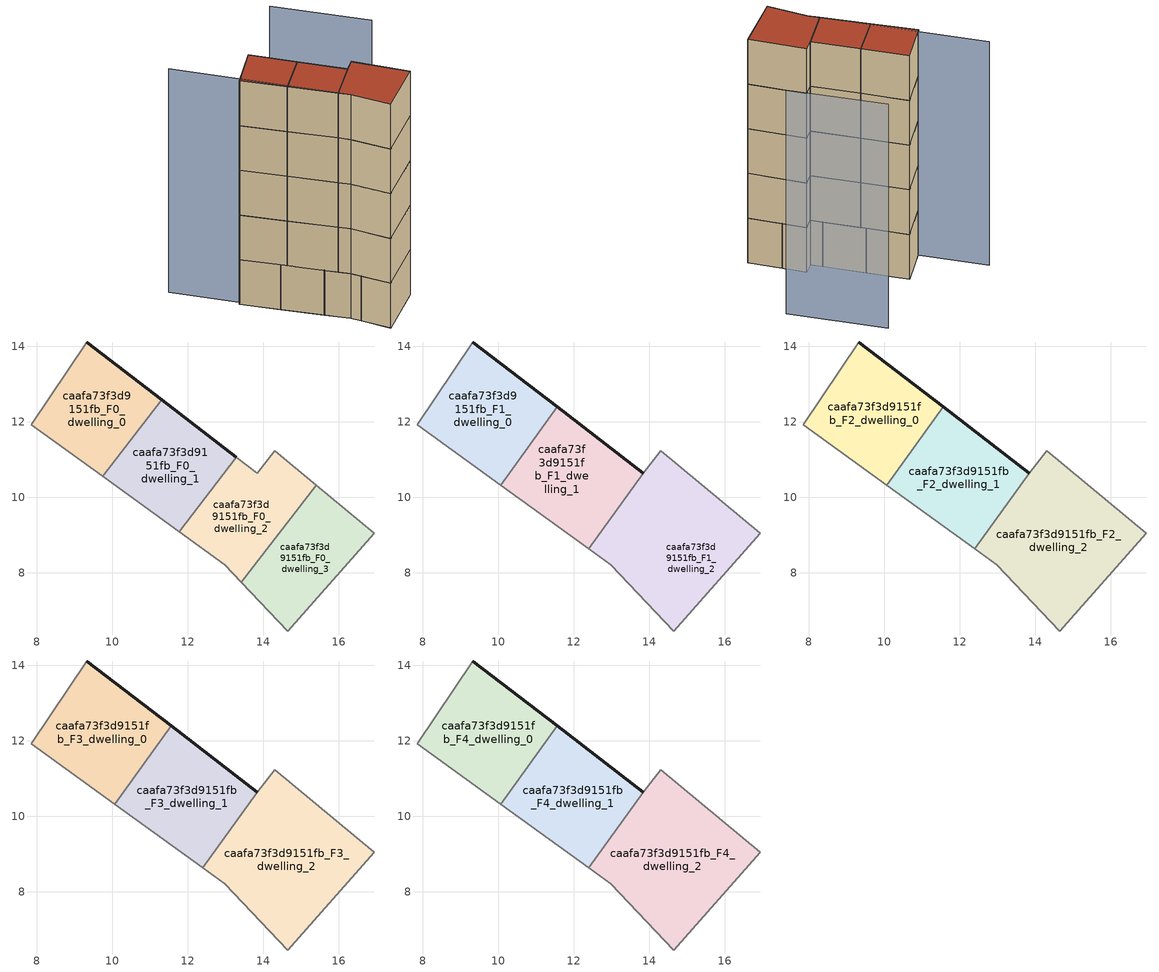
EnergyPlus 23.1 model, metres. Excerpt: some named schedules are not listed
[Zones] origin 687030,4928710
caafa73f3d9151fb_F0_dwelling_0
 floor ground (EU_floor_Construction): 9.76,10.55 11.32,12.58 9.33,14.12 7.86,11.92 z0
 wall outside (EU_wall_Construction): 9.33,14.12 11.32,12.58 z0:3
 wall to caafa73f3d9151fb_F0_dwelling_1 (EU_wall_Construction): 11.32,12.58 9.76,10.55 z0:3
 wall adiabatic (EU_wall_Construction): 9.76,10.55 7.86,11.92 9.33,14.12 z0:3
caafa73f3d9151fb_F0_dwelling_1
 floor ground (EU_floor_Construction): 11.78,9.09 13.29,11.06 11.32,12.58 9.76,10.55 z0
 wall outside (EU_wall_Construction): 11.32,12.58 13.29,11.06 z0:3
 wall to caafa73f3d9151fb_F0_dwelling_2 (EU_wall_Construction): 13.29,11.06 11.78,9.09 z0:3
 wall adiabatic (EU_wall_Construction): 11.78,9.09 9.76,10.55 z0:3
caafa73f3d9151fb_F0_dwelling_2
 floor ground (EU_floor_Construction): 13.43,7.75 15.41,10.32 14.31,11.23 13.84,10.63 13.29,11.06 11.78,9.09 12.98,8.21 z0
 wall adiabatic (EU_wall_Construction): 13.43,7.75 12.98,8.21 11.78,9.09 / 13.29,11.06 13.84,10.63 14.31,11.23 15.41,10.32 z0:3
 wall to caafa73f3d9151fb_F0_dwelling_3 (EU_wall_Construction): 15.41,10.32 13.43,7.75 z0:3
caafa73f3d9151fb_F0_dwelling_3
 floor ground (EU_floor_Construction): 14.66,6.46 16.94,9.05 15.41,10.32 13.43,7.75 z0
 wall adiabatic (EU_wall_Construction): 15.41,10.32 16.94,9.05 14.66,6.46 13.43,7.75 z0:3
caafa73f3d9151fb_F1_dwelling_0
 floor to caafa73f3d9151fb_F0_dwelling_0 (EU_floor_Construction): 9.76,10.55 11.32,12.58 9.33,14.12 7.86,11.92 z3
 floor to caafa73f3d9151fb_F0_dwelling_1 (EU_floor_Construction): 10.07,10.33 11.56,12.39 11.32,12.58 9.76,10.55 z3
 wall outside (EU_wall_Construction): 9.33,14.12 11.56,12.39 z3:6
 wall to caafa73f3d9151fb_F1_dwelling_1 (EU_wall_Construction): 11.56,12.39 10.07,10.33 z3:6
 wall adiabatic (EU_wall_Construction): 10.07,10.33 7.86,11.92 9.33,14.12 z3:6
caafa73f3d9151fb_F1_dwelling_1
 floor to caafa73f3d9151fb_F0_dwelling_1 (EU_floor_Construction): 11.78,9.09 13.29,11.06 11.56,12.39 10.07,10.33 z3
 floor to caafa73f3d9151fb_F0_dwelling_2 (EU_floor_Construction): 12.4,8.64 13.84,10.63 13.29,11.06 11.78,9.09 z3
 wall outside (EU_wall_Construction): 11.56,12.39 13.84,10.63 z3:6
 wall to caafa73f3d9151fb_F1_dwelling_2 (EU_wall_Construction): 13.84,10.63 12.4,8.64 z3:6
 wall adiabatic (EU_wall_Construction): 12.4,8.64 10.07,10.33 z3:6
caafa73f3d9151fb_F1_dwelling_2
 floor to caafa73f3d9151fb_F0_dwelling_2 (EU_floor_Construction): 13.43,7.75 15.4,10.32 14.31,11.23 13.84,10.63 12.4,8.64 12.98,8.21 z3
 floor to caafa73f3d9151fb_F0_dwelling_3 (EU_floor_Construction): 14.66,6.46 16.94,9.05 15.4,10.32 13.43,7.75 z3
 wall adiabatic (EU_wall_Construction): 13.84,10.63 14.31,11.23 16.94,9.05 14.66,6.46 12.98,8.21 12.4,8.64 z3:6
caafa73f3d9151fb_F2_dwelling_0
 floor to caafa73f3d9151fb_F1_dwelling_0 (EU_floor_Construction): 10.07,10.33 11.56,12.39 9.33,14.12 7.86,11.92 z6
 wall outside (EU_wall_Construction): 9.33,14.12 11.56,12.39 z6:9
 wall to caafa73f3d9151fb_F2_dwelling_1 (EU_wall_Construction): 11.56,12.39 10.07,10.33 z6:9
 wall adiabatic (EU_wall_Construction): 10.07,10.33 7.86,11.92 9.33,14.12 z6:9
caafa73f3d9151fb_F2_dwelling_1
 floor to caafa73f3d9151fb_F1_dwelling_1 (EU_floor_Construction): 12.4,8.64 13.84,10.63 11.56,12.39 10.07,10.33 z6
 wall outside (EU_wall_Construction): 11.56,12.39 13.84,10.63 z6:9
 wall to caafa73f3d9151fb_F2_dwelling_2 (EU_wall_Construction): 13.84,10.63 12.4,8.64 z6:9
 wall adiabatic (EU_wall_Construction): 12.4,8.64 10.07,10.33 z6:9
caafa73f3d9151fb_F2_dwelling_2
 floor to caafa73f3d9151fb_F1_dwelling_2 (EU_floor_Construction): 14.66,6.46 16.94,9.05 14.31,11.23 13.84,10.63 12.4,8.64 12.98,8.21 z6
 wall adiabatic (EU_wall_Construction): 13.84,10.63 14.31,11.23 16.94,9.05 14.66,6.46 12.98,8.21 12.4,8.64 z6:9
caafa73f3d9151fb_F3_dwelling_0
 floor to caafa73f3d9151fb_F2_dwelling_0 (EU_floor_Construction): 10.07,10.33 11.56,12.39 9.33,14.12 7.86,11.92 z9
 wall outside (EU_wall_Construction): 9.33,14.12 11.56,12.39 z9:12
 wall to caafa73f3d9151fb_F3_dwelling_1 (EU_wall_Construction): 11.56,12.39 10.07,10.33 z9:12
 wall adiabatic (EU_wall_Construction): 10.07,10.33 7.86,11.92 9.33,14.12 z9:12
caafa73f3d9151fb_F3_dwelling_1
 floor to caafa73f3d9151fb_F2_dwelling_1 (EU_floor_Construction): 12.4,8.64 13.84,10.63 11.56,12.39 10.07,10.33 z9
 wall outside (EU_wall_Construction): 11.56,12.39 13.84,10.63 z9:12
 wall to caafa73f3d9151fb_F3_dwelling_2 (EU_wall_Construction): 13.84,10.63 12.4,8.64 z9:12
 wall adiabatic (EU_wall_Construction): 12.4,8.64 10.07,10.33 z9:12
caafa73f3d9151fb_F3_dwelling_2
 floor to caafa73f3d9151fb_F2_dwelling_2 (EU_floor_Construction): 14.66,6.46 16.94,9.05 14.31,11.23 13.84,10.63 12.4,8.64 12.98,8.21 z9
 wall adiabatic (EU_wall_Construction): 13.84,10.63 14.31,11.23 16.94,9.05 14.66,6.46 12.98,8.21 12.4,8.64 z9:12
caafa73f3d9151fb_F4_dwelling_0
 floor to caafa73f3d9151fb_F3_dwelling_0 (EU_floor_Construction): 10.07,10.33 11.56,12.39 9.33,14.12 7.86,11.92 z12
 wall outside (EU_wall_Construction): 9.33,14.12 11.56,12.39 z12:15
 wall to caafa73f3d9151fb_F4_dwelling_1 (EU_wall_Construction): 11.56,12.39 10.07,10.33 z12:15
 wall adiabatic (EU_wall_Construction): 10.07,10.33 7.86,11.92 9.33,14.12 z12:15
 roof outside (EU_roof_Construction): 11.56,12.39 10.07,10.33 7.86,11.92 9.33,14.12 z15
caafa73f3d9151fb_F4_dwelling_1
 floor to caafa73f3d9151fb_F3_dwelling_1 (EU_floor_Construction): 12.4,8.64 13.84,10.63 11.56,12.39 10.07,10.33 z12
 wall outside (EU_wall_Construction): 11.56,12.39 13.84,10.63 z12:15
 wall to caafa73f3d9151fb_F4_dwelling_2 (EU_wall_Construction): 13.84,10.63 12.4,8.64 z12:15
 wall adiabatic (EU_wall_Construction): 12.4,8.64 10.07,10.33 z12:15
 roof outside (EU_roof_Construction): 13.84,10.63 12.4,8.64 10.07,10.33 11.56,12.39 z15
caafa73f3d9151fb_F4_dwelling_2
 floor to caafa73f3d9151fb_F3_dwelling_2 (EU_floor_Construction): 14.66,6.46 16.94,9.05 14.31,11.23 13.84,10.63 12.4,8.64 12.98,8.21 z12
 wall adiabatic (EU_wall_Construction): 13.84,10.63 14.31,11.23 16.94,9.05 14.66,6.46 12.98,8.21 12.4,8.64 z12:15
 roof outside (EU_roof_Construction): 16.94,9.05 14.66,6.46 12.98,8.21 12.4,8.64 13.84,10.63 14.31,11.23 z15
shading: 4.74,14.57 12.98,8.22 / 16.96,14.5 12.34,18.04 z0:15
[Building]
EU S2 Campaign: North Axis=0; Terrain=City; Solar Distribution=FullExterior
[Site:Location]
Bologna: Latitude=44.5; Longitude=11.25; Time Zone=1; Elevation=37
[SizingPeriod:WeatherFileDays]
AnnualSizingPeriod: Begin Month=1; Begin Day of Month=1; End Month=12; End Day of Month=31; Day of Week for Start Day=Monday; Use Weather File Daylight Saving Period=No; Use Weather File Rain and Snow Indicators=No
[MATERIAL]
EU_InternalMass_Material: Roughness=MediumRough; Thickness=0.1; Conductivity=1; Density=1800; Specific Heat=900; Thermal Absorptance=0.9; Solar Absorptance=0.7; Visible Absorptance=0.7
[MATERIAL:NOMASS] Roughness=MediumRough; Thermal Absorptance=0.9; Solar Absorptance=0.7; Visible Absorptance=0.7
Name | Thermal Resistance
EU_wall_NoMass | 0.905828
EU_roof_NoMass | 0.37593
EU_floor_NoMass | 0.67114
[CONSTRUCTION]
EU_wall_Construction: EU_wall_NoMass
EU_roof_Construction: EU_roof_NoMass
EU_floor_Construction: EU_floor_NoMass
EU_InternalMass_Construction: EU_InternalMass_Material
[ZONE] Type=1; Multiplier=1; Ceiling Height=autocalculate; Floor Area=autocalculate; Part of Total Floor Area=Yes
Name | Volume
caafa73f3d9151fb_F0_dwelling_0; caafa73f3d9151fb_F0_dwelling_2 | 18.8723
caafa73f3d9151fb_F1_dwelling_0; caafa73f3d9151fb_F2_dwelling_0; caafa73f3d9151fb_F3_dwelling_0; caafa73f3d9151fb_F4_dwelling_0 | 21.5332
caafa73f3d9151fb_F0_dwelling_1 | 18.8672
caafa73f3d9151fb_F1_dwelling_1; caafa73f3d9151fb_F2_dwelling_1; caafa73f3d9151fb_F3_dwelling_1; caafa73f3d9151fb_F4_dwelling_1 | 21.6533
caafa73f3d9151fb_F1_dwelling_2; caafa73f3d9151fb_F2_dwelling_2; caafa73f3d9151fb_F3_dwelling_2; caafa73f3d9151fb_F4_dwelling_2 | 32.2859
caafa73f3d9151fb_F0_dwelling_3 | 18.8708
[INTERNALMASS] Construction=EU_InternalMass_Construction
Name | Zone or ZoneList | Surface Area
caafa73f3d9151fb_F0_dwelling_0_EU_InternalMass | caafa73f3d9151fb_F0_dwelling_0 | 6.29068
caafa73f3d9151fb_F0_dwelling_1_EU_InternalMass | caafa73f3d9151fb_F0_dwelling_1 | 6.2892
caafa73f3d9151fb_F0_dwelling_2_EU_InternalMass | caafa73f3d9151fb_F0_dwelling_2 | 6.29066
caafa73f3d9151fb_F0_dwelling_3_EU_InternalMass | caafa73f3d9151fb_F0_dwelling_3 | 6.28983
caafa73f3d9151fb_F1_dwelling_0_EU_InternalMass | caafa73f3d9151fb_F1_dwelling_0 | 7.17807
caafa73f3d9151fb_F1_dwelling_1_EU_InternalMass | caafa73f3d9151fb_F1_dwelling_1 | 7.21761
caafa73f3d9151fb_F1_dwelling_2_EU_InternalMass | caafa73f3d9151fb_F1_dwelling_2 | 10.7621
caafa73f3d9151fb_F2_dwelling_0_EU_InternalMass | caafa73f3d9151fb_F2_dwelling_0 | 7.17807
caafa73f3d9151fb_F2_dwelling_1_EU_InternalMass | caafa73f3d9151fb_F2_dwelling_1 | 7.21761
caafa73f3d9151fb_F2_dwelling_2_EU_InternalMass | caafa73f3d9151fb_F2_dwelling_2 | 10.7621
caafa73f3d9151fb_F3_dwelling_0_EU_InternalMass | caafa73f3d9151fb_F3_dwelling_0 | 7.17807
caafa73f3d9151fb_F3_dwelling_1_EU_InternalMass | caafa73f3d9151fb_F3_dwelling_1 | 7.21761
caafa73f3d9151fb_F3_dwelling_2_EU_InternalMass | caafa73f3d9151fb_F3_dwelling_2 | 10.7621
caafa73f3d9151fb_F4_dwelling_0_EU_InternalMass | caafa73f3d9151fb_F4_dwelling_0 | 7.17807
caafa73f3d9151fb_F4_dwelling_1_EU_InternalMass | caafa73f3d9151fb_F4_dwelling_1 | 7.21761
caafa73f3d9151fb_F4_dwelling_2_EU_InternalMass | caafa73f3d9151fb_F4_dwelling_2 | 10.7621
[OTHEREQUIPMENT] Fuel Type=Electricity; Design Level Calculation Method=Watts/Area; Power per Zone Floor Area=1; Fraction Latent=0; Fraction Radiant=0; Fraction Lost=0; Carbon Dioxide Generation Rate=0; EndUse Subcategory=EU_Step8_InternalGains
Name | Zone or ZoneList or Space or SpaceList | Schedule
EU_Step8_InternalGain_caafa73f3d9151fb_F0_dwelling_0_f000 | caafa73f3d9151fb_F0_dwelling_0 | EU_Step8_GainSchedule_caafa73f3d9151fb_F0_dwelling_0_f000
EU_Step8_InternalGain_caafa73f3d9151fb_F0_dwelling_1_f000 | caafa73f3d9151fb_F0_dwelling_1 | EU_Step8_GainSchedule_caafa73f3d9151fb_F0_dwelling_1_f000
EU_Step8_InternalGain_caafa73f3d9151fb_F0_dwelling_2_f000 | caafa73f3d9151fb_F0_dwelling_2 | EU_Step8_GainSchedule_caafa73f3d9151fb_F0_dwelling_2_f000
EU_Step8_InternalGain_caafa73f3d9151fb_F0_dwelling_3_f000 | caafa73f3d9151fb_F0_dwelling_3 | EU_Step8_GainSchedule_caafa73f3d9151fb_F0_dwelling_3_f000
EU_Step8_InternalGain_caafa73f3d9151fb_F1_dwelling_0_f000 | caafa73f3d9151fb_F1_dwelling_0 | EU_Step8_GainSchedule_caafa73f3d9151fb_F1_dwelling_0_f000
EU_Step8_InternalGain_caafa73f3d9151fb_F1_dwelling_1_f000 | caafa73f3d9151fb_F1_dwelling_1 | EU_Step8_GainSchedule_caafa73f3d9151fb_F1_dwelling_1_f000
EU_Step8_InternalGain_caafa73f3d9151fb_F1_dwelling_2_f000 | caafa73f3d9151fb_F1_dwelling_2 | EU_Step8_GainSchedule_caafa73f3d9151fb_F1_dwelling_2_f000
EU_Step8_InternalGain_caafa73f3d9151fb_F2_dwelling_0_f000 | caafa73f3d9151fb_F2_dwelling_0 | EU_Step8_GainSchedule_caafa73f3d9151fb_F2_dwelling_0_f000
EU_Step8_InternalGain_caafa73f3d9151fb_F2_dwelling_1_f000 | caafa73f3d9151fb_F2_dwelling_1 | EU_Step8_GainSchedule_caafa73f3d9151fb_F2_dwelling_1_f000
EU_Step8_InternalGain_caafa73f3d9151fb_F2_dwelling_2_f000 | caafa73f3d9151fb_F2_dwelling_2 | EU_Step8_GainSchedule_caafa73f3d9151fb_F2_dwelling_2_f000
EU_Step8_InternalGain_caafa73f3d9151fb_F3_dwelling_0_f000 | caafa73f3d9151fb_F3_dwelling_0 | EU_Step8_GainSchedule_caafa73f3d9151fb_F3_dwelling_0_f000
EU_Step8_InternalGain_caafa73f3d9151fb_F3_dwelling_1_f000 | caafa73f3d9151fb_F3_dwelling_1 | EU_Step8_GainSchedule_caafa73f3d9151fb_F3_dwelling_1_f000
EU_Step8_InternalGain_caafa73f3d9151fb_F3_dwelling_2_f000 | caafa73f3d9151fb_F3_dwelling_2 | EU_Step8_GainSchedule_caafa73f3d9151fb_F3_dwelling_2_f000
EU_Step8_InternalGain_caafa73f3d9151fb_F4_dwelling_0_f000 | caafa73f3d9151fb_F4_dwelling_0 | EU_Step8_GainSchedule_caafa73f3d9151fb_F4_dwelling_0_f000
EU_Step8_InternalGain_caafa73f3d9151fb_F4_dwelling_1_f000 | caafa73f3d9151fb_F4_dwelling_1 | EU_Step8_GainSchedule_caafa73f3d9151fb_F4_dwelling_1_f000
EU_Step8_InternalGain_caafa73f3d9151fb_F4_dwelling_2_f000 | caafa73f3d9151fb_F4_dwelling_2 | EU_Step8_GainSchedule_caafa73f3d9151fb_F4_dwelling_2_f000
[ZONEVENTILATION:DESIGNFLOWRATE] Schedule=EU_AlwaysOn; Design Flow Rate Calculation Method=AirChanges/Hour; Air Changes per Hour=0.73129; Ventilation Type=Natural; Fan Pressure Rise=0; Fan Total Efficiency=1; Constant Term Coefficient=1; Temperature Term Coefficient=0; Velocity Term Coefficient=0; Velocity Squared Term Coefficient=0; Minimum Indoor Temperature=-100; Maximum Indoor Temperature=100; Delta Temperature=-100; Minimum Outdoor Temperature=-100; Maximum Outdoor Temperature=100; Maximum Wind Speed=40
Name | Zone or ZoneList or Space or SpaceList
EU_ConstantAir_caafa73f3d9151fb_F0_dwelling_0 | caafa73f3d9151fb_F0_dwelling_0
EU_ConstantAir_caafa73f3d9151fb_F0_dwelling_1 | caafa73f3d9151fb_F0_dwelling_1
EU_ConstantAir_caafa73f3d9151fb_F0_dwelling_2 | caafa73f3d9151fb_F0_dwelling_2
EU_ConstantAir_caafa73f3d9151fb_F0_dwelling_3 | caafa73f3d9151fb_F0_dwelling_3
EU_ConstantAir_caafa73f3d9151fb_F1_dwelling_0 | caafa73f3d9151fb_F1_dwelling_0
EU_ConstantAir_caafa73f3d9151fb_F1_dwelling_1 | caafa73f3d9151fb_F1_dwelling_1
EU_ConstantAir_caafa73f3d9151fb_F1_dwelling_2 | caafa73f3d9151fb_F1_dwelling_2
EU_ConstantAir_caafa73f3d9151fb_F2_dwelling_0 | caafa73f3d9151fb_F2_dwelling_0
EU_ConstantAir_caafa73f3d9151fb_F2_dwelling_1 | caafa73f3d9151fb_F2_dwelling_1
EU_ConstantAir_caafa73f3d9151fb_F2_dwelling_2 | caafa73f3d9151fb_F2_dwelling_2
EU_ConstantAir_caafa73f3d9151fb_F3_dwelling_0 | caafa73f3d9151fb_F3_dwelling_0
EU_ConstantAir_caafa73f3d9151fb_F3_dwelling_1 | caafa73f3d9151fb_F3_dwelling_1
EU_ConstantAir_caafa73f3d9151fb_F3_dwelling_2 | caafa73f3d9151fb_F3_dwelling_2
EU_ConstantAir_caafa73f3d9151fb_F4_dwelling_0 | caafa73f3d9151fb_F4_dwelling_0
EU_ConstantAir_caafa73f3d9151fb_F4_dwelling_1 | caafa73f3d9151fb_F4_dwelling_1
EU_ConstantAir_caafa73f3d9151fb_F4_dwelling_2 | caafa73f3d9151fb_F4_dwelling_2
[HVACTEMPLATE:THERMOSTAT] Constant Heating Setpoint=20; Constant Cooling Setpoint=50
EU_HeatOnly_caafa73f3d9151fb_F0_dwelling_0; EU_HeatOnly_caafa73f3d9151fb_F0_dwelling_1; EU_HeatOnly_caafa73f3d9151fb_F0_dwelling_2; EU_HeatOnly_caafa73f3d9151fb_F0_dwelling_3; EU_HeatOnly_caafa73f3d9151fb_F1_dwelling_0; EU_HeatOnly_caafa73f3d9151fb_F1_dwelling_1; EU_HeatOnly_caafa73f3d9151fb_F1_dwelling_2; EU_HeatOnly_caafa73f3d9151fb_F2_dwelling_0; EU_HeatOnly_caafa73f3d9151fb_F2_dwelling_1; EU_HeatOnly_caafa73f3d9151fb_F2_dwelling_2; EU_HeatOnly_caafa73f3d9151fb_F3_dwelling_0; EU_HeatOnly_caafa73f3d9151fb_F3_dwelling_1; EU_HeatOnly_caafa73f3d9151fb_F3_dwelling_2; EU_HeatOnly_caafa73f3d9151fb_F4_dwelling_0; EU_HeatOnly_caafa73f3d9151fb_F4_dwelling_1; EU_HeatOnly_caafa73f3d9151fb_F4_dwelling_2
[HVACTEMPLATE:ZONE:IDEALLOADSAIRSYSTEM] System Availability Schedule=EU_AlwaysOn; Maximum Heating Supply Air Temperature=50; Minimum Cooling Supply Air Temperature=13; Maximum Heating Supply Air Humidity Ratio=0.0156; Minimum Cooling Supply Air Humidity Ratio=0.0077; Heating Limit=NoLimit; Cooling Limit=NoLimit; Heating Availability Schedule=EU_AlwaysOn; Cooling Availability Schedule=EU_CoolingOff; Dehumidification Control Type=ConstantSensibleHeatRatio; Cooling Sensible Heat Ratio=0.7; Dehumidification Setpoint=60; Humidification Control Type=None; Humidification Setpoint=30; Outdoor Air Method=None; Outdoor Air Flow Rate per Person=0.00944; Outdoor Air Flow Rate per Zone Floor Area=0; Outdoor Air Flow Rate per Zone=0; Demand Controlled Ventilation Type=None; Outdoor Air Economizer Type=NoEconomizer; Heat Recovery Type=None; Sensible Heat Recovery Effectiveness=0.7; Latent Heat Recovery Effectiveness=0.65
Name | Template Thermostat
caafa73f3d9151fb_F0_dwelling_0 | EU_HeatOnly_caafa73f3d9151fb_F0_dwelling_0
caafa73f3d9151fb_F0_dwelling_1 | EU_HeatOnly_caafa73f3d9151fb_F0_dwelling_1
caafa73f3d9151fb_F0_dwelling_2 | EU_HeatOnly_caafa73f3d9151fb_F0_dwelling_2
caafa73f3d9151fb_F0_dwelling_3 | EU_HeatOnly_caafa73f3d9151fb_F0_dwelling_3
caafa73f3d9151fb_F1_dwelling_0 | EU_HeatOnly_caafa73f3d9151fb_F1_dwelling_0
caafa73f3d9151fb_F1_dwelling_1 | EU_HeatOnly_caafa73f3d9151fb_F1_dwelling_1
caafa73f3d9151fb_F1_dwelling_2 | EU_HeatOnly_caafa73f3d9151fb_F1_dwelling_2
caafa73f3d9151fb_F2_dwelling_0 | EU_HeatOnly_caafa73f3d9151fb_F2_dwelling_0
caafa73f3d9151fb_F2_dwelling_1 | EU_HeatOnly_caafa73f3d9151fb_F2_dwelling_1
caafa73f3d9151fb_F2_dwelling_2 | EU_HeatOnly_caafa73f3d9151fb_F2_dwelling_2
caafa73f3d9151fb_F3_dwelling_0 | EU_HeatOnly_caafa73f3d9151fb_F3_dwelling_0
caafa73f3d9151fb_F3_dwelling_1 | EU_HeatOnly_caafa73f3d9151fb_F3_dwelling_1
caafa73f3d9151fb_F3_dwelling_2 | EU_HeatOnly_caafa73f3d9151fb_F3_dwelling_2
caafa73f3d9151fb_F4_dwelling_0 | EU_HeatOnly_caafa73f3d9151fb_F4_dwelling_0
caafa73f3d9151fb_F4_dwelling_1 | EU_HeatOnly_caafa73f3d9151fb_F4_dwelling_1
caafa73f3d9151fb_F4_dwelling_2 | EU_HeatOnly_caafa73f3d9151fb_F4_dwelling_2
[SIZING:ZONE] Zone Cooling Design Supply Air Temperature Input Method=SupplyAirTemperature; Zone Cooling Design Supply Air Temperature=13; Zone Heating Design Supply Air Temperature Input Method=SupplyAirTemperature; Zone Heating Design Supply Air Temperature=50; Zone Cooling Design Supply Air Humidity Ratio=0.008; Zone Heating Design Supply Air Humidity Ratio=0.008; Cooling Design Air Flow Method=DesignDay; Cooling Design Air Flow Rate=0; Cooling Minimum Air Flow per Zone Floor Area=0.000762; Cooling Minimum Air Flow=0; Cooling Minimum Air Flow Fraction=0.2; Heating Design Air Flow Method=DesignDay; Heating Design Air Flow Rate=0; Heating Maximum Air Flow per Zone Floor Area=0.002032; Heating Maximum Air Flow=0.141576; Heating Maximum Air Flow Fraction=0.3; Account for Dedicated Outdoor Air System=No; Dedicated Outdoor Air System Control Strategy=NeutralSupplyAir; Dedicated Outdoor Air Low Setpoint Temperature for Design=autosize; Dedicated Outdoor Air High Setpoint Temperature for Design=autosize; Zone Load Sizing Method=Sensible Load Only No Latent Load; Zone Latent Cooling Design Supply Air Humidity Ratio Input Method=HumidityRatioDifference; Zone Cooling Design Supply Air Humidity Ratio Difference=0.005; Zone Latent Heating Design Supply Air Humidity Ratio Input Method=HumidityRatioDifference; Zone Humidification Design Supply Air Humidity Ratio Difference=0.005
caafa73f3d9151fb_F0_dwelling_0; caafa73f3d9151fb_F0_dwelling_1; caafa73f3d9151fb_F0_dwelling_2; caafa73f3d9151fb_F0_dwelling_3; caafa73f3d9151fb_F1_dwelling_0; caafa73f3d9151fb_F1_dwelling_1; caafa73f3d9151fb_F1_dwelling_2; caafa73f3d9151fb_F2_dwelling_0; caafa73f3d9151fb_F2_dwelling_1; caafa73f3d9151fb_F2_dwelling_2; caafa73f3d9151fb_F3_dwelling_0; caafa73f3d9151fb_F3_dwelling_1; caafa73f3d9151fb_F3_dwelling_2; caafa73f3d9151fb_F4_dwelling_0; caafa73f3d9151fb_F4_dwelling_1; caafa73f3d9151fb_F4_dwelling_2
[SCHEDULE:FILE]
EU_Step8_GainSchedule_caafa73f3d9151fb_F0_dwelling_0_f000: File=../../schedules/caafa73f3d9151fb/caafa73f3d9151fb_F0_dwelling_0_f000_gain.csv; Column Number=1; Rows to Skip at Top=0; Number of Hours of Data=8760; Column Separator=Comma; Interpolate to Timestep=No; Minutes per Item=60; Adjust Schedule for Daylight Savings=Yes
